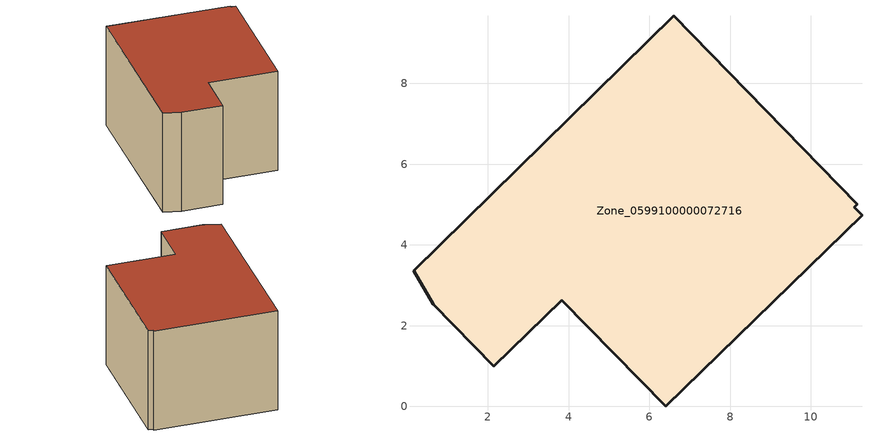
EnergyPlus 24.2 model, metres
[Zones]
Zone_0599100000072716
 floor ground (C_G): 0.16,3.35 6.6,9.68 11.15,5.01 11.07,4.94 11.27,4.74 6.4,0 3.83,2.63 2.15,0.99 0.65,2.53 z0
 wall outside (C_F): 3.83,2.63 6.4,0 11.27,4.74 11.07,4.94 11.15,5.01 6.6,9.68 0.16,3.35 0.65,2.53 2.15,0.99 3.83,2.63 z0:5.73
 roof outside (C_R): 0.65,2.53 2.15,0.99 3.83,2.63 6.4,0 11.27,4.74 11.07,4.94 11.15,5.01 6.6,9.68 0.16,3.35 z5.73
[BUILDING]
Pand.0599100000072716: North Axis=0; Terrain=City; Loads Convergence Tolerance Value=0.04; Temperature Convergence Tolerance Value=0.4; Solar Distribution=FullExterior; Maximum Number of Warmup Days=25; Minimum Number of Warmup Days=1
[Site:Location]
Rotterdam.The.Hague.AP_ZH_NLD Design_Conditions: Latitude=51.96; Longitude=4.45; Time Zone=1; Elevation=-4.5
[SITE:GROUNDTEMPERATURE:BUILDINGSURFACE]
18, 18, 18, 18, 18, 18, 18, 18, 18, 18, 18, 18
[MATERIAL] Thermal Absorptance=0.9; Solar Absorptance=0.7; Visible Absorptance=0.7
Name | Roughness | Thickness | Conductivity | Density | Specific Heat
G.TC.1975-1991 | MediumSmooth | 0.15 | 0.288461 | 540 | 1210
F.TC.1975-1991 | Rough | 0.3 | 0.230769 | 1920 | 840
R.TC.1975-1991 | MediumRough | 0.2 | 0.153846 | 1500 | 1000
[CONSTRUCTION]
C_G: G.TC.1975-1991
C_F: F.TC.1975-1991
C_R: R.TC.1975-1991
[ZONE]
Zone_0599100000072716: Type=1; Multiplier=1; Ceiling Height=Autocalculate; Volume=Autocalculate; Floor Area=autocalculate; Part of Total Floor Area=Yes
[ZONEINFILTRATION:DESIGNFLOWRATE]
Infil_Zone_0599100000072716: Zone or ZoneList or Space or SpaceList=Zone_0599100000072716; Schedule=AlwaysOn; Design Flow Rate Calculation Method=Flow/Area; Flow Rate per Floor Area=0.003; Constant Term Coefficient=1; Temperature Term Coefficient=0; Velocity Term Coefficient=0; Velocity Squared Term Coefficient=0
[HVACTEMPLATE:ZONE:IDEALLOADSAIRSYSTEM]
Zone_0599100000072716: Maximum Heating Supply Air Temperature=50; Minimum Cooling Supply Air Temperature=13; Maximum Heating Supply Air Humidity Ratio=0.0156; Minimum Cooling Supply Air Humidity Ratio=0.0077; Heating Limit=NoLimit; Cooling Limit=NoLimit; Dehumidification Control Type=ConstantSensibleHeatRatio; Cooling Sensible Heat Ratio=0.7; Dehumidification Setpoint=60; Humidification Control Type=None; Humidification Setpoint=30; Outdoor Air Method=None; Outdoor Air Flow Rate per Person=0.00944; Outdoor Air Flow Rate per Zone Floor Area=0; Outdoor Air Flow Rate per Zone=0; Demand Controlled Ventilation Type=None; Outdoor Air Economizer Type=NoEconomizer; Heat Recovery Type=None; Sensible Heat Recovery Effectiveness=0.7; Latent Heat Recovery Effectiveness=0.65
[ZONECONTROL:THERMOSTAT]
ThermostatControl_Zone_0599100000072716: Zone or ZoneList=Zone_0599100000072716; Control Type Schedule=DualSetpointControlType; Control 1=Thermostat_Zone_0599100000072716; Temperature Difference Between Cutout And Setpoint=0
[THERMOSTATSETPOINT:DUALSETPOINT]
Thermostat_Zone_0599100000072716: Heating Setpoint Temperature Schedule=HeatingSetpoint_Zone_0599100000072716; Cooling Setpoint Temperature Schedule=CoolingSetpoint_Zone_0599100000072716
[SCHEDULE:COMPACT]
HeatingSetpoint_Zone_0599100000072716: Through: 12/31, For: AllDays, Until: 24:00, 21
CoolingSetpoint_Zone_0599100000072716: Through: 12/31, For: AllDays, Until: 24:00, 24
DualSetpointControlType: Through: 12/31, For: AllDays, Until: 24:00, 4
AlwaysOn: Through: 12/31, For: AllDays, Until: 24:00, 1
